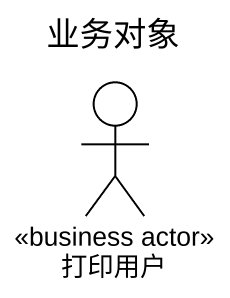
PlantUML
@startuml
title 业务对象
actor 打印用户 <<business actor>>
@enduml
